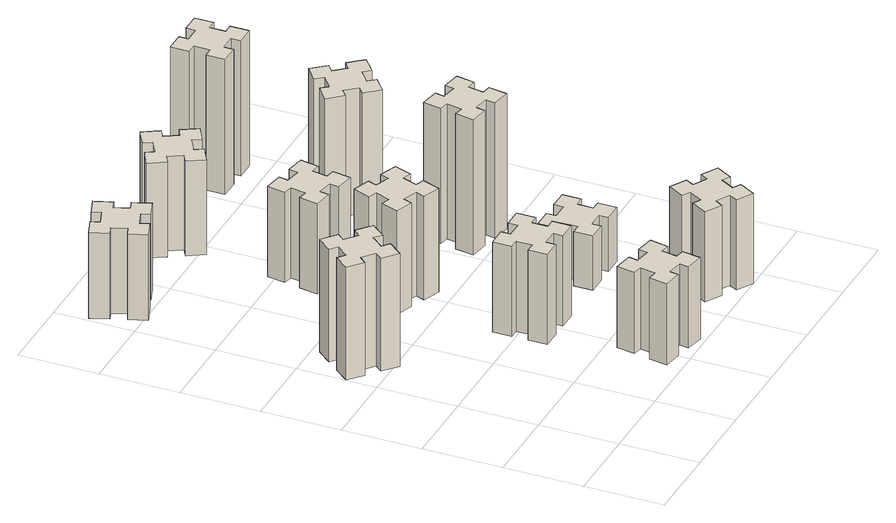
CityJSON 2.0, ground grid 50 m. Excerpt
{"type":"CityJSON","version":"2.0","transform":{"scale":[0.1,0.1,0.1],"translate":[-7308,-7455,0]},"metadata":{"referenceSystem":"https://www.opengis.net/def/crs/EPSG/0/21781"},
"CityObjects":{
"building1":{"type":"Building","attributes":{"class":"1000","function":"1000","usage":"1000","yearOfConstruction":2016,"roofType":"1000","measuredHeight":75,"storeysAboveGround":30,"storeysBelowGround":0},"geometry":[{"type":"Solid","lod":"1","boundaries":[[[[0,1,2,3,4,5,6,7,8,9,10,11,12,13,14,15,16,17,18,19]],[[17,16,20,21]],[[16,15,22,20]],[[15,14,23,22]],[[14,13,24,23]],[[13,12,25,24]],[[12,11,26,25]],[[11,10,27,26]],[[10,9,28,27]],[[9,8,29,28]],[[8,7,30,29]],[[7,6,31,30]],[[6,5,32,31]],[[5,4,33,32]],[[4,3,34,33]],[[3,2,35,34]],[[2,1,36,35]],[[1,0,37,36]],[[0,19,38,37]],[[19,18,39,38]],[[18,17,21,39]],[[24,25,26,27,28,29,30,31,32,33,34,35,36,37,38,39,21,20,22,23]]]]}]},
"building2":{"type":"Building","attributes":{"class":"1000","function":"1000","usage":"1000","yearOfConstruction":2016,"roofType":"1000","measuredHeight":54,"storeysAboveGround":30,"storeysBelowGround":0},"geometry":[{"type":"Solid","lod":"1","boundaries":[[[[40,41,42,43,44,45,46,47,48,49,50,51,52,53,54,55,56,57,58,59]],[[57,56,60,61]],[[56,55,62,60]],[[55,54,63,62]],[[54,53,64,63]],[[53,52,65,64]],[[52,51,66,65]],[[51,50,67,66]],[[50,49,68,67]],[[49,48,69,68]],[[48,47,70,69]],[[47,46,71,70]],[[46,45,72,71]],[[45,44,73,72]],[[44,43,74,73]],[[43,42,75,74]],[[42,41,76,75]],[[41,40,77,76]],[[40,59,78,77]],[[59,58,79,78]],[[58,57,61,79]],[[64,65,66,67,68,69,70,71,72,73,74,75,76,77,78,79,61,60,62,63]]]]}]},
"building3":{"type":"Building","attributes":{"class":"1000","function":"1000","usage":"1000","yearOfConstruction":2016,"roofType":"1000","measuredHeight":57,"storeysAboveGround":30,"storeysBelowGround":0},"geometry":[{"type":"Solid","lod":"1","boundaries":[[[[80,81,82,83,84,85,86,87,88,89,90,91,92,93,94,95,96,97,98,99]],[[97,96,100,101]],[[96,95,102,100]],[[95,94,103,102]],[[94,93,104,103]],[[93,92,105,104]],[[92,91,106,105]],[[91,90,107,106]],[[90,89,108,107]],[[89,88,109,108]],[[88,87,110,109]],[[87,86,111,110]],[[86,85,112,111]],[[85,84,113,112]],[[84,83,114,113]],[[83,82,115,114]],[[82,81,116,115]],[[81,80,117,116]],[[80,99,118,117]],[[99,98,119,118]],[[98,97,101,119]],[[104,105,106,107,108,109,110,111,112,113,114,115,116,117,118,119,101,100,102,103]]]]}]},
"building4":{"type":"Building","attributes":{"class":"1000","function":"1000","usage":"1000","yearOfConstruction":2016,"roofType":"1000","measuredHeight":60,"storeysAboveGround":30,"storeysBelowGround":0},"geometry":[{"type":"Solid","lod":"1","boundaries":[[[[120,121,122,123,124,125,126,127,128,129,130,131,132,133,134,135,136,137,138,139]],[[137,136,140,141]],[[136,135,142,140]],[[135,134,143,142]],[[134,133,144,143]],[[133,132,145,144]],[[132,131,146,145]],[[131,130,147,146]],[[130,129,148,147]],[[129,128,149,148]],[[128,127,150,149]],[[127,126,151,150]],[[126,125,152,151]],[[125,124,153,152]],[[124,123,154,153]],[[123,122,155,154]],[[122,121,156,155]],[[121,120,157,156]],[[120,139,158,157]],[[139,138,159,158]],[[138,137,141,159]],[[144,145,146,147,148,149,150,151,152,153,154,155,156,157,158,159,141,140,142,143]]]]}]},
"building5":{"type":"Building","attributes":{"class":"1000","function":"1000","usage":"1000","yearOfConstruction":2016,"roofType":"1000","measuredHeight":69,"storeysAboveGround":30,"storeysBelowGround":0},"geometry":[{"type":"Solid","lod":"1","boundaries":[[[[160,161,162,163,164,165,166,167,168,169,170,171,172,173,174,175,176,177,178,179]],[[177,176,180,181]],[[176,175,182,180]],[[175,174,183,182]],[[174,173,184,183]],[[173,172,185,184]],[[172,171,186,185]],[[171,170,187,186]],[[170,169,188,187]],[[169,168,189,188]],[[168,167,190,189]],[[167,166,191,190]],[[166,165,192,191]],[[165,164,193,192]],[[164,163,194,193]],[[163,162,195,194]],[[162,161,196,195]],[[161,160,197,196]],[[160,179,198,197]],[[179,178,199,198]],[[178,177,181,199]],[[184,185,186,187,188,189,190,191,192,193,194,195,196,197,198,199,181,180,182,183]]]]}]},
"building6":{"type":"Building","attributes":{"class":"1000","function":"1000","usage":"1000","yearOfConstruction":2016,"roofType":"1000","measuredHeight":60,"storeysAboveGround":30,"storeysBelowGround":0},"geometry":[{"type":"Solid","lod":"1","boundaries":[[[[200,201,202,203,204,205,206,207,208,209,210,211,212,213,214,215,216,217,218,219]],[[217,216,220,221]],[[216,215,222,220]],[[215,214,223,222]],[[214,213,224,223]],[[213,212,225,224]],[[212,211,226,225]],[[211,210,227,226]],[[210,209,228,227]],[[209,208,229,228]],[[208,207,230,229]],[[207,206,231,230]],[[206,205,232,231]],[[205,204,233,232]],[[204,203,234,233]],[[203,202,235,234]],[[202,201,236,235]],[[201,200,237,236]],[[200,219,238,237]],[[219,218,239,238]],[[218,217,221,239]],[[224,225,226,227,228,229,230,231,232,233,234,235,236,237,238,239,221,220,222,223]]]]}]},
"building7":{"type":"Building","attributes":{"class":"1000","function":"1000","usage":"1000","yearOfConstruction":2016,"roofType":"1000","measuredHeight":60,"storeysAboveGround":30,"storeysBelowGround":0},"geometry":[{"type":"Solid","lod":"1","boundaries":[[[[240,241,242,243,244,245,246,247,248,249,250,251,252,253,254,255,256,257,258,259]],[[257,256,260,261]],[[256,255,262,260]],[[255,254,263,262]],[[254,253,264,263]],[[253,252,265,264]],[[252,251,266,265]],[[251,250,267,266]],[[250,249,268,267]],[[249,248,269,268]],[[248,247,270,269]],[[247,246,271,270]],[[246,245,272,271]],[[245,244,273,272]],[[244,243,274,273]],[[243,242,275,274]],[[242,241,276,275]],[[241,240,277,276]],[[240,259,278,277]],[[259,258,279,278]],[[258,257,261,279]],[[264,265,266,267,268,269,270,271,272,273,274,275,276,277,278,279,261,260,262,263]]]]}]},
"building8":{"type":"Building","attributes":{"class":"1000","function":"1000","usage":"1000","yearOfConstruction":2016,"roofType":"1000","measuredHeight":36,"storeysAboveGround":30,"storeysBelowGround":0},"geometry":[{"type":"Solid","lod":"1","boundaries":[[[[280,281,282,283,284,285,286,287,288,289,290,291,292,293,294,295,296,297,298,299]],[[297,296,300,301]],[[296,295,302,300]],[[295,294,303,302]],[[294,293,304,303]],[[293,292,305,304]],[[292,291,306,305]],[[291,290,307,306]],[[290,289,308,307]],[[289,288,309,308]],[[288,287,310,309]],[[287,286,311,310]],[[286,285,312,311]],[[285,284,313,312]],[[284,283,314,313]],[[283,282,315,314]],[[282,281,316,315]],[[281,280,317,316]],[[280,299,318,317]],[[299,298,319,318]],[[298,297,301,319]],[[304,305,306,307,308,309,310,311,312,313,314,315,316,317,318,319,301,300,302,303]]]]}]},
"building9":{"type":"Building","attributes":{"class":"1000","function":"1000","usage":"1000","yearOfConstruction":2016,"roofType":"1000","measuredHeight":63,"storeysAboveGround":30,"storeysBelowGround":0},"geometry":[{"type":"Solid","lod":"1","boundaries":[[[[320,321,322,323,324,325,326,327,328,329,330,331,332,333,334,335,336,337,338,339]],[[337,336,340,341]],[[336,335,342,340]],[[335,334,343,342]],[[334,333,344,343]],[[333,332,345,344]],[[332,331,346,345]],[[331,330,347,346]],[[330,329,348,347]],[[329,328,349,348]],[[328,327,350,349]],[[327,326,351,350]],[[326,325,352,351]],[[325,324,353,352]],[[324,323,354,353]],[[323,322,355,354]],[[322,321,356,355]],[[321,320,357,356]],[[320,339,358,357]],[[339,338,359,358]],[[338,337,341,359]],[[344,345,346,347,348,349,350,351,352,353,354,355,356,357,358,359,341,340,342,343]]]]}]},
"building10":{"type":"Building","attributes":{"class":"1000","function":"1000","usage":"1000","yearOfConstruction":2016,"roofType":"1000","measuredHeight":90,"storeysAboveGround":30,"storeysBelowGround":0},"geometry":[{"type":"Solid","lod":"1","boundaries":[[[[360,361,362,363,364,365,366,367,368,369,370,371,372,373,374,375,376,377,378,379]],[[377,376,380,381]],[[376,375,382,380]],[[375,374,383,382]],[[374,373,384,383]],[[373,372,385,384]],[[372,371,386,385]],[[371,370,387,386]],[[370,369,388,387]],[[369,368,389,388]],[[368,367,390,389]],[[367,366,391,390]],[[366,365,392,391]],[[365,364,393,392]],[[364,363,394,393]],[[363,362,395,394]],[[362,361,396,395]],[[361,360,397,396]],[[360,379,398,397]],[[379,378,399,398]],[[378,377,381,399]],[[384,385,386,387,388,389,390,391,392,393,394,395,396,397,398,399,381,380,382,383]]]]}]},
"building11":{"type":"Building","attributes":{"class":"1000","function":"1000","usage":"1000","yearOfConstruction":2016,"roofType":"1000","measuredHeight":84,"storeysAboveGround":30,"storeysBelowGround":0},"geometry":[{"type":"Solid","lod":"1","boundaries":[[[[400,401,402,403,404,405,406,407,408,409,410,411,412,413,414,415,416,417,418,419]],[[417,416,420,421]],[[416,415,422,420]],[[415,414,423,422]],[[414,413,424,423]],[[413,412,425,424]],[[412,411,426,425]],[[411,410,427,426]],[[410,409,428,427]],[[409,408,429,428]],[[408,407,430,429]],[[407,406,431,430]],[[406,405,432,431]],[[405,404,433,432]],[[404,403,434,433]],[[403,402,435,434]],[[402,401,436,435]],[[401,400,437,436]],[[400,419,438,437]],[[419,418,439,438]],[[418,417,421,439]],[[424,425,426,427,428,429,430,431,432,433,434,435,436,437,438,439,421,420,422,423]]]]}]},
"building12":{"type":"Building","attributes":{"class":"1000","function":"1000","usage":"1000","yearOfConstruction":2016,"roofType":"1000","measuredHeight":90,"storeysAboveGround":30,"storeysBelowGround":0},"geometry":[{"type":"Solid","lod":"1","boundaries":[[[[440,441,442,443,444,445,446,447,448,449,450,451,452,453,454,455,456,457,458,459]],[[457,456,460,461]],[[456,455,462,460]],[[455,454,463,462]],[[454,453,464,463]],[[453,452,465,464]],[[452,451,466,465]],[[451,450,467,466]],[[450,449,468,467]],[[449,448,469,468]],[[448,447,470,469]],[[447,446,471,470]],[[446,445,472,471]],[[445,444,473,472]],[[444,443,474,473]],[[443,442,475,474]],[[442,441,476,475]],[[441,440,477,476]],[[440,459,478,477]],[[459,458,479,478]],[[458,457,461,479]],[[464,465,466,467,468,469,470,471,472,473,474,475,476,477,478,479,461,460,462,463]]]]}]}
},
"vertices":[
[354,1767,0],[278,1832,0],[316,1878,0],[224,1955,0],[147,1863,0],[193,1824,0],[129,1748,0],[83,1786,0],[6,1694,0],[98,1617,0],[136,1663,0],[213,1599,0],[174,1553,0],[266,1476,0],[343,1568,0],[297,1606,0],[362,1683,0],[408,1644,0],[485,1736,0],[393,1813,0],[362,1683,750],[408,1644,750],[297,1606,750],[343,1568,750],[266,1476,750],[174,1553,750],[213,1599,750],[136,1663,750],[98,1617,750],[6,1694,750],[83,1786,750],[129,1748,750],[193,1824,750],[147,1863,750],[224,1955,750],[316,1878,750],[278,1832,750],[354,1767,750],[393,1813,750],[485,1736,750],
[1154,335,0],[1055,352,0],[1066,411,0],[947,432,0],[927,314,0],[986,304,0],[968,205,0],[909,216,0],[888,97,0],[1007,77,0],[1017,136,0],[1115,118,0],[1105,59,0],[1223,38,0],[1244,157,0],[1185,167,0],[1202,265,0],[1261,255,0],[1282,373,0],[1164,394,0],[1202,265,540],[1261,255,540],[1185,167,540],[1244,157,540],[1223,38,540],[1105,59,540],[1115,118,540],[1017,136,540],[1007,77,540],[888,97,540],[909,216,540],[968,205,540],[986,304,540],[927,314,540],[947,432,540],[1066,411,540],[1055,352,540],[1154,335,540],[1164,394,540],[1282,373,540],
[255,3316,0],[161,3282,0],[140,3338,0],[27,3297,0],[69,3184,0],[125,3205,0],[159,3111,0],[103,3090,0],[144,2977,0],[257,3019,0],[236,3075,0],[330,3109,0],[350,3053,0],[463,3094,0],[422,3207,0],[366,3186,0],[332,3280,0],[388,3300,0],[347,3413,0],[234,3372,0],[332,3280,570],[388,3300,570],[366,3186,570],[422,3207,570],[463,3094,570],[350,3053,570],[330,3109,570],[236,3075,570],[257,3019,570],[144,2977,570],[103,3090,570],[159,3111,570],[125,3205,570],[69,3184,570],[27,3297,570],[140,3338,570],[161,3282,570],[255,3316,570],[234,3372,570],[347,3413,570],
[1095,925,0],[1095,1025,0],[1155,1025,0],[1155,1145,0],[1035,1145,0],[1035,1085,0],[935,1085,0],[935,1145,0],[815,1145,0],[815,1025,0],[875,1025,0],[875,925,0],[815,925,0],[815,805,0],[935,805,0],[935,865,0],[1035,865,0],[1035,805,0],[1155,805,0],[1155,925,0],[1035,865,600],[1035,805,600],[935,865,600],[935,805,600],[815,805,600],[815,925,600],[875,925,600],[875,1025,600],[815,1025,600],[815,1145,600],[935,1145,600],[935,1085,600],[1035,1085,600],[1035,1145,600],[1155,1145,600],[1155,1025,600],[1095,1025,600],[1095,925,600],[1155,925,600],[1155,805,600],
[1072,1731,0],[1106,1825,0],[1162,1804,0],[1203,1917,0],[1090,1958,0],[1070,1902,0],[976,1936,0],[997,1992,0],[884,2033,0],[843,1920,0],[899,1900,0],[865,1806,0],[809,1827,0],[767,1714,0],[880,1673,0],[901,1729,0],[995,1695,0],[974,1639,0],[1087,1597,0],[1128,1710,0],[995,1695,690],[974,1639,690],[901,1729,690],[880,1673,690],[767,1714,690],[809,1827,690],[865,1806,690],[899,1900,690],[843,1920,690],[884,2033,690],[997,1992,690],[976,1936,690],[1070,1902,690],[1090,1958,690],[1203,1917,690],[1162,1804,690],[1106,1825,690],[1072,1731,690],[1128,1710,690],[1087,1597,690],
[886,2424,0],[868,2325,0],[809,2336,0],[788,2217,0],[907,2197,0],[917,2256,0],[1015,2238,0],[1005,2179,0],[1123,2158,0],[1144,2277,0],[1085,2287,0],[1102,2385,0],[1161,2375,0],[1182,2493,0],[1064,2514,0],[1054,2455,0],[955,2472,0],[966,2531,0],[847,2552,0],[827,2434,0],[955,2472,600],[966,2531,600],[1054,2455,600],[1064,2514,600],[1182,2493,600],[1161,2375,600],[1102,2385,600],[1085,2287,600],[1144,2277,600],[1123,2158,600],[1005,2179,600],[1015,2238,600],[917,2256,600],[907,2197,600],[788,2217,600],[809,2336,600],[868,2325,600],[886,2424,600],[827,2434,600],[847,2552,600],
[1755,334,0],[1705,247,0],[1653,277,0],[1593,173,0],[1697,113,0],[1727,165,0],[1814,115,0],[1784,63,0],[1888,3,0],[1948,107,0],[1896,137,0],[1946,224,0],[1998,194,0],[2058,298,0],[1954,358,0],[1924,306,0],[1837,356,0],[1867,408,0],[1763,468,0],[1703,364,0],[1837,356,600],[1867,408,600],[1924,306,600],[1954,358,600],[2058,298,600],[1998,194,600],[1946,224,600],[1896,137,600],[1948,107,600],[1888,3,600],[1784,63,600],[1814,115,600],[1727,165,600],[1697,113,600],[1593,173,600],[1653,277,600],[1705,247,600],[1755,334,600],[1703,364,600],[1763,468,600],
[1515,1025,0],[1515,925,0],[1455,925,0],[1455,805,0],[1575,805,0],[1575,865,0],[1675,865,0],[1675,805,0],[1795,805,0],[1795,925,0],[1735,925,0],[1735,1025,0],[1795,1025,0],[1795,1145,0],[1675,1145,0],[1675,1085,0],[1575,1085,0],[1575,1145,0],[1455,1145,0],[1455,1025,0],[1575,1085,360],[1575,1145,360],[1675,1085,360],[1675,1145,360],[1795,1145,360],[1795,1025,360],[1735,1025,360],[1735,925,360],[1795,925,360],[1795,805,360],[1675,805,360],[1675,865,360],[1575,865,360],[1575,805,360],[1455,805,360],[1455,925,360],[1515,925,360],[1515,1025,360],[1455,1025,360],[1455,1145,360],
[1106,3207,0],[1056,3294,0],[1108,3324,0],[1048,3428,0],[944,3368,0],[974,3316,0],[887,3266,0],[857,3318,0],[753,3258,0],[813,3154,0],[865,3184,0],[915,3097,0],[863,3067,0],[923,2963,0],[1027,3023,0],[997,3075,0],[1084,3125,0],[1114,3073,0],[1218,3133,0],[1158,3237,0],[1084,3125,630],[1114,3073,630],[997,3075,630],[1027,3023,630],[923,2963,630],[863,3067,630],[915,3097,630],[865,3184,630],[813,3154,630],[753,3258,630],[857,3318,630],[887,3266,630],[974,3316,630],[944,3368,630],[1048,3428,630],[1108,3324,630],[1056,3294,630],[1106,3207,630],[1158,3237,630],[1218,3133,630],
[1825,1647,0],[1842,1745,0],[1901,1735,0],[1922,1853,0],[1804,1874,0],[1794,1815,0],[1695,1832,0],[1706,1891,0],[1587,1912,0],[1567,1794,0],[1626,1784,0],[1608,1685,0],[1549,1696,0],[1528,1577,0],[1647,1557,0],[1657,1616,0],[1755,1598,0],[1745,1539,0],[1863,1518,0],[1884,1637,0],[1755,1598,900],[1745,1539,900],[1657,1616,900],[1647,1557,900],[1528,1577,900],[1549,1696,900],[1608,1685,900],[1626,1784,900],[1567,1794,900],[1587,1912,900],[1706,1891,900],[1695,1832,900],[1794,1815,900],[1804,1874,900],[1922,1853,900],[1901,1735,900],[1842,1745,900],[1825,1647,900],[1884,1637,900],[1863,1518,900],
[1842,2488,0],[1777,2564,0],[1823,2603,0],[1746,2695,0],[1654,2618,0],[1693,2572,0],[1616,2507,0],[1578,2553,0],[1486,2476,0],[1563,2384,0],[1609,2423,0],[1673,2346,0],[1627,2308,0],[1704,2216,0],[1796,2293,0],[1758,2339,0],[1834,2403,0],[1873,2357,0],[1965,2434,0],[1888,2526,0],[1834,2403,840],[1873,2357,840],[1758,2339,840],[1796,2293,840],[1704,2216,840],[1627,2308,840],[1673,2346,840],[1609,2423,840],[1563,2384,840],[1486,2476,840],[1578,2553,840],[1616,2507,840],[1693,2572,840],[1654,2618,840],[1746,2695,840],[1823,2603,840],[1777,2564,840],[1842,2488,840],[1888,2526,840],[1965,2434,840],
[1675,3185,0],[1775,3185,0],[1775,3125,0],[1895,3125,0],[1895,3245,0],[1835,3245,0],[1835,3345,0],[1895,3345,0],[1895,3465,0],[1775,3465,0],[1775,3405,0],[1675,3405,0],[1675,3465,0],[1555,3465,0],[1555,3345,0],[1615,3345,0],[1615,3245,0],[1555,3245,0],[1555,3125,0],[1675,3125,0],[1615,3245,900],[1555,3245,900],[1615,3345,900],[1555,3345,900],[1555,3465,900],[1675,3465,900],[1675,3405,900],[1775,3405,900],[1775,3465,900],[1895,3465,900],[1895,3345,900],[1835,3345,900],[1835,3245,900],[1895,3245,900],[1895,3125,900],[1775,3125,900],[1775,3185,900],[1675,3185,900],[1675,3125,900],[1555,3125,900]
]}
